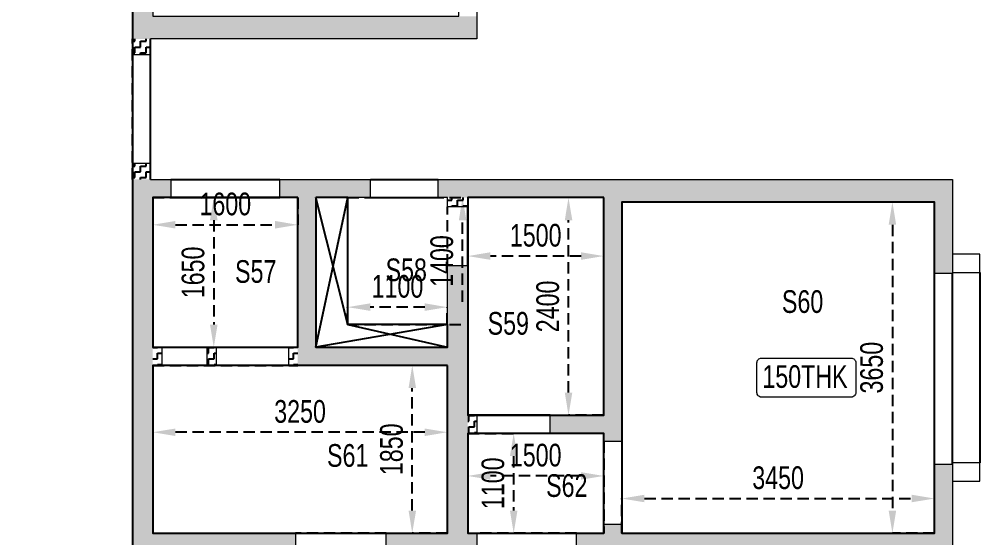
# Model space of a CAD drawing. Header units: millimetres. Extents: x 0 to 40011, y 16 to 56597.
# Drawn here: x 13475 to 24074, y 24590 to 30306 of the extents above; entities that cross this region are included whole.
import ezdxf

# ---------------------------------------------------------------- set-up
doc = ezdxf.new("R2010")
doc.units = ezdxf.units.MM
doc.linetypes.add('HIDDEN', pattern=[0.375, 0.25, -0.125])
for name, color, linetype in [('S-BEAM', 4, 'HIDDEN'), ('S-BEAM 1', 6, 'Continuous'), ('S-CUTOUT', 25, 'Continuous'), ('S-WALL HATCH', 251, 'Continuous')]:
    doc.layers.add(name, color=color, linetype=linetype)
for name, color, linetype, lineweight in [("S-BEAM NO'S", 2, 'Continuous', 20), ('S-GENERAL', 252, 'Continuous', 20), ('s-text', 20, 'Continuous', 13), ('S-WALL', 100, 'Continuous', 20)]:
    doc.layers.add(name, color=color, linetype=linetype, lineweight=lineweight)
doc.styles.add('Dim.s & Anno.(Misc.)', font='ARIALN.TTF')
doc.styles.add('SOBHA', font='swisscl.ttf')
doc.dimstyles.new('S-100-2', dxfattribs={"dimscale": 100, "dimtxt": 2.5, "dimasz": 2.5, "dimexe": 0, "dimexo": 0, "dimgap": 1, "dimtad": 1, "dimdec": 0, "dimzin": 0, "dimdsep": 46, "dimtxsty": 'SOBHA', "dimcen": 0.0895, "dimclrd": 8, "dimclre": 8, "dimclrt": 2, "dimadec": 0, "dimazin": 0, "dimtfac": 1, "dimtdec": 0, "dimtofl": 0, "dimtmove": 0, "dimatfit": 3, "dimfxl": 0.18, "dimtolj": 1, "dimtzin": 0, "dimlwd": -1, "dimlwe": -1, "dimarcsym": 1})
pattern_1 = [(0, (0, 0), (62.5, 62.5), [62.5, -62.5]), (90, (62.5, 0), (-62.5, 62.5), [62.5, -62.5])]

# ---------------------------------------------------------------- blocks, each defined once
blk = doc.blocks.new('WING 05 TYP WALLS')
at = {"layer": 'S-WALL HATCH', "ltscale": 7.5, "transparency": 33554687}
h = blk.add_hatch(color=251, dxfattribs=at)
h.dxf.hatch_style = 1
h.paths.add_polyline_path([(-595942, -61698), (-596732, -61698), (-596732, -61198), (-596932, -61198), (-596932, -61698), (-598307, -61698), (-598307, -60098), (-598307, -59898), (-598532, -59898), (-598532, -65823), (-598332, -65823), (-594732, -65823), (-594732, -65573), (-594932, -65573), (-598307, -65573), (-598307, -61923), (-595942, -61923)])
h = blk.add_hatch(dxfattribs=at)
h.set_pattern_fill('ZIGZAG', color=251, scale=500)
h.set_pattern_definition(pattern_1)
h.paths.add_polyline_path([(-598332, -65823), (-598532, -65823), (-598532, -65998), (-598332, -65998)])
h = blk.add_hatch(dxfattribs=at)
h.set_pattern_fill('ZIGZAG', color=251, scale=500)
h.set_pattern_definition(pattern_1)
h.paths.add_polyline_path([(-598332, -67198), (-598532, -67198), (-598532, -67373), (-598332, -67373)])
h = blk.add_hatch(color=251, dxfattribs=at)
h.dxf.hatch_style = 1
h.paths.add_polyline_path([(-596732, -71273), (-598307, -71273), (-598307, -69423), (-598307, -69223), (-598307, -67573), (-598107, -67573), (-598107, -67373), (-598332, -67373), (-598532, -67373), (-598532, -71498), (-596982, -71498), (-596982, -72998), (-596982, -73198), (-596732, -73198), (-596732, -72998)])
h = blk.add_hatch(color=251, dxfattribs=at)
h.dxf.hatch_style = 1
h.paths.add_polyline_path([(-594832, -68323), (-595057, -68323), (-595057, -69223), (-596507, -69223), (-596507, -67573), (-595907, -67573), (-595907, -67373), (-596907, -67373), (-596907, -67573), (-596707, -67573), (-596707, -69223), (-596707, -69423), (-595057, -69423), (-595057, -71273), (-595732, -71273), (-595732, -71498), (-594732, -71498), (-594732, -71273), (-594832, -71273), (-594832, -70173), (-594832, -69973)])
h = blk.add_hatch(color=251, dxfattribs=at)
h.dxf.hatch_style = 1
h.paths.add_polyline_path([(-593132, -67623), (-589682, -67623), (-589682, -68410), (-589482, -68410), (-589482, -67623), (-589482, -67373), (-593132, -67373), (-595157, -67373), (-595157, -67573), (-595057, -67573), (-594832, -67573), (-593332, -67573), (-593332, -69973), (-593922, -69973), (-593922, -70173), (-593332, -70173), (-593332, -70263), (-593132, -70263)])
h = blk.add_hatch(dxfattribs=at)
h.set_pattern_fill('ZIGZAG', color=251, scale=500)
h.set_pattern_definition(pattern_1)
h.paths.add_polyline_path([(-594832, -67573), (-595057, -67573), (-595057, -67673), (-594832, -67673)], flags=17)
h = blk.add_hatch(dxfattribs=at)
h.set_pattern_fill('ZIGZAG', color=251, scale=500)
h.set_pattern_definition(pattern_1)
h.paths.add_polyline_path([(-598207, -69223), (-598307, -69223), (-598307, -69423), (-598207, -69423)], flags=17)
h = blk.add_hatch(dxfattribs=at)
h.set_pattern_fill('ZIGZAG', color=251, scale=500)
h.set_pattern_definition(pattern_1)
h.paths.add_polyline_path([(-597607, -69223), (-597707, -69223), (-597707, -69423), (-597607, -69423)], flags=17)
h = blk.add_hatch(dxfattribs=at)
h.set_pattern_fill('ZIGZAG', color=251, scale=500)
h.set_pattern_definition(pattern_1)
h.paths.add_polyline_path([(-596707, -69223), (-596807, -69223), (-596807, -69423), (-596707, -69423)], flags=17)
h = blk.add_hatch(dxfattribs=at)
h.set_pattern_fill('ZIGZAG', color=251, scale=500)
h.set_pattern_definition(pattern_1)
h.paths.add_polyline_path([(-594732, -69973), (-594832, -69973), (-594832, -70173), (-594732, -70173)], flags=17)
h = blk.add_hatch(color=251, dxfattribs=at)
h.dxf.hatch_style = 1
h.paths.add_polyline_path([(-589482, -71273), (-589482, -70510), (-589682, -70510), (-589682, -71273), (-593132, -71273), (-593132, -71173), (-593332, -71173), (-593332, -71273), (-593632, -71273), (-593632, -71498), (-591132, -71498), (-590932, -71498), (-589482, -71498)])
at = {"layer": 'S-WALL'}
for p, q in [((-598332, -67198), (-598532, -67198)), ((-598532, -67198), (-598532, -67373)), ((-598332, -67373), (-598332, -67198)), ((-598532, -71498), (-598532, -67373)), ((-598332, -67373), (-598107, -67373)), ((-598107, -67373), (-598107, -67573)), ((-598107, -67573), (-598307, -67573)), ((-598307, -67573), (-598307, -69223)), ((-598307, -69223), (-598207, -69223)), ((-598207, -69223), (-598207, -69423)), ((-598207, -69423), (-598307, -69423)), ((-598307, -69423), (-598307, -71273)), ((-598307, -71273), (-596732, -71273))]:
    blk.add_line(p, q, dxfattribs=at)
for points in [[(-598207, -60098), (-598307, -60098), (-598307, -61698), (-596932, -61698), (-596932, -61198), (-596732, -61198), (-596732, -61698), (-595942, -61698), (-595942, -61923), (-598307, -61923), (-598307, -65573), (-594932, -65573), (-594932, -65398), (-594732, -65398), (-594732, -65573), (-594732, -65823), (-598332, -65823), (-598332, -65998), (-598532, -65998), (-598532, -65823), (-598532, -59898), (-598307, -59898), (-598207, -59898)], [(-595732, -71498), (-595732, -71273), (-595057, -71273), (-595057, -69423), (-596807, -69423), (-596807, -69223), (-596707, -69223), (-596707, -67573), (-596907, -67573), (-596907, -67373), (-595907, -67373), (-595907, -67573), (-596507, -67573), (-596507, -69223), (-595057, -69223), (-595057, -68323), (-594832, -68323), (-594832, -69973), (-594732, -69973), (-594732, -70173), (-594832, -70173), (-594832, -71273), (-594732, -71273), (-594732, -71498)], [(-593922, -70173), (-593922, -69973), (-593332, -69973), (-593332, -67573), (-594832, -67573), (-594832, -67673), (-595057, -67673), (-595057, -67573), (-595157, -67573), (-595157, -67373), (-593132, -67373), (-589482, -67373), (-589482, -67623), (-589482, -68410), (-589682, -68410), (-589682, -67623), (-593132, -67623), (-593132, -70263), (-593332, -70263), (-593332, -70173)], [(-597607, -69423), (-597707, -69423), (-597707, -69223), (-597607, -69223)], [(-593632, -71498), (-593632, -71273), (-593332, -71273), (-593332, -71173), (-593132, -71173), (-593132, -71273), (-589682, -71273), (-589682, -70510), (-589482, -70510), (-589482, -71273), (-589482, -71498), (-590932, -71498), (-590932, -71648), (-591132, -71648), (-591132, -71498)]]:
    blk.add_lwpolyline(points, close=True, dxfattribs=at)
blk.add_lwpolyline([(-596732, -71273), (-596732, -72998), (-596732, -72998), (-596732, -73198), (-597097, -73198), (-597097, -72998), (-596982, -72998), (-596982, -71498)], dxfattribs=at)
blk = doc.blocks.new('*D227')
at = {"layer": 'Defpoints', "color": 0, "linetype": 'Continuous', "ltscale": 500, "transparency": 16777216}
for p in [(14949, 28340), (16549, 28340), (16549, 28040)]:
    blk.add_point(p, dxfattribs=at)
at = {"layer": 'S-BEAM', "color": 8, "ltscale": 500, "transparency": 16777216}
for p, q in [((14949, 28340), (14949, 28040)), ((16549, 28340), (16549, 28040)), ((15199, 28040), (16299, 28040))]:
    blk.add_line(p, q, dxfattribs=at)
at = {"layer": 'S-BEAM', "color": 8, "linetype": 'Continuous', "ltscale": 500, "transparency": 16777216}
for points in [[(15199, 28082), (15199, 27999), (14949, 28040)], [(16299, 28082), (16299, 27999), (16549, 28040)]]:
    blk.add_solid(points, dxfattribs=at)
at = {"layer": 'S-BEAM', "color": 2, "linetype": 'Continuous', "ltscale": 500, "transparency": 16777216, "insert": (15749, 28268), "char_height": 250, "attachment_point": 5, "style": 'SOBHA'}
blk.add_mtext('\\A1;1600', dxfattribs=at)
blk = doc.blocks.new('*D228')
at = {"layer": 'Defpoints', "color": 0, "linetype": 'Continuous', "ltscale": 500, "transparency": 16777216}
for p in [(14949, 28340), (14949, 26690), (15622, 26690)]:
    blk.add_point(p, dxfattribs=at)
at = {"layer": 'S-BEAM', "color": 8, "ltscale": 500, "transparency": 16777216}
for p, q in [((14949, 28340), (15622, 28340)), ((15622, 28090), (15622, 26940)), ((14949, 26690), (15622, 26690))]:
    blk.add_line(p, q, dxfattribs=at)
at = {"layer": 'S-BEAM', "color": 8, "linetype": 'Continuous', "ltscale": 500, "transparency": 16777216}
for points in [[(15580, 28090), (15664, 28090), (15622, 28340)], [(15580, 26940), (15664, 26940), (15622, 26690)]]:
    blk.add_solid(points, dxfattribs=at)
at = {"layer": 'S-BEAM', "color": 2, "linetype": 'Continuous', "ltscale": 500, "transparency": 16777216, "insert": (15394, 27515), "char_height": 250, "attachment_point": 5, "rotation": 90, "style": 'SOBHA'}
blk.add_mtext('\\A1;1650', dxfattribs=at)
blk = doc.blocks.new('*D229')
at = {"layer": 'Defpoints', "color": 0, "linetype": 'Continuous', "ltscale": 500, "transparency": 16777216}
for p in [(17099, 27132), (17099, 26940), (18199, 26940)]:
    blk.add_point(p, dxfattribs=at)
at = {"layer": 'S-BEAM', "color": 8, "ltscale": 500, "transparency": 16777216}
for p, q in [((17099, 26940), (17099, 27132)), ((17949, 27132), (17349, 27132)), ((18199, 26940), (18199, 27132))]:
    blk.add_line(p, q, dxfattribs=at)
at = {"layer": 'S-BEAM', "color": 8, "linetype": 'Continuous', "ltscale": 500, "transparency": 16777216}
for points in [[(17349, 27174), (17349, 27091), (17099, 27132)], [(17949, 27174), (17949, 27091), (18199, 27132)]]:
    blk.add_solid(points, dxfattribs=at)
at = {"layer": 'S-BEAM', "color": 2, "linetype": 'Continuous', "ltscale": 500, "transparency": 16777216, "insert": (17649, 27360), "char_height": 250, "attachment_point": 5, "style": 'SOBHA'}
blk.add_mtext('\\A1;1100', dxfattribs=at)
blk = doc.blocks.new('*D230')
at = {"layer": 'Defpoints', "color": 0, "linetype": 'Continuous', "ltscale": 500, "transparency": 16777216}
for p in [(17099, 28340), (18367, 28340), (17099, 26940)]:
    blk.add_point(p, dxfattribs=at)
at = {"layer": 'S-BEAM', "color": 8, "ltscale": 500, "transparency": 16777216}
for p, q in [((17099, 28340), (18367, 28340)), ((18367, 27190), (18367, 28090)), ((17099, 26940), (18367, 26940))]:
    blk.add_line(p, q, dxfattribs=at)
at = {"layer": 'S-BEAM', "color": 8, "linetype": 'Continuous', "ltscale": 500, "transparency": 16777216}
for points in [[(18326, 28090), (18409, 28090), (18367, 28340)], [(18326, 27190), (18409, 27190), (18367, 26940)]]:
    blk.add_solid(points, dxfattribs=at)
at = {"layer": 'S-BEAM', "color": 2, "linetype": 'Continuous', "ltscale": 500, "transparency": 16777216, "insert": (18139, 27640), "char_height": 250, "attachment_point": 5, "rotation": 90, "style": 'SOBHA'}
blk.add_mtext('\\A1;1400', dxfattribs=at)
blk = doc.blocks.new('*D231')
at = {"layer": 'Defpoints', "color": 0, "linetype": 'Continuous', "ltscale": 500, "transparency": 16777216}
for p in [(18424, 28340), (19924, 28340), (18424, 27695)]:
    blk.add_point(p, dxfattribs=at)
at = {"layer": 'S-BEAM', "color": 8, "ltscale": 500, "transparency": 16777216}
for p, q in [((18424, 28340), (18424, 27695)), ((19924, 28340), (19924, 27695)), ((19674, 27695), (18674, 27695))]:
    blk.add_line(p, q, dxfattribs=at)
at = {"layer": 'S-BEAM', "color": 8, "linetype": 'Continuous', "ltscale": 500, "transparency": 16777216}
for points in [[(18674, 27737), (18674, 27654), (18424, 27695)], [(19674, 27737), (19674, 27654), (19924, 27695)]]:
    blk.add_solid(points, dxfattribs=at)
at = {"layer": 'S-BEAM', "color": 2, "linetype": 'Continuous', "ltscale": 500, "transparency": 16777216, "insert": (19174, 27923), "char_height": 250, "attachment_point": 5, "style": 'SOBHA'}
blk.add_mtext('\\A1;1500', dxfattribs=at)
blk = doc.blocks.new('*D232')
at = {"layer": 'Defpoints', "color": 0, "linetype": 'Continuous', "ltscale": 500, "transparency": 16777216}
for p in [(19536, 28340), (19924, 28340), (19924, 25940)]:
    blk.add_point(p, dxfattribs=at)
at = {"layer": 'S-BEAM', "color": 8, "ltscale": 500, "transparency": 16777216}
for p, q in [((19924, 28340), (19536, 28340)), ((19536, 26190), (19536, 28090)), ((19924, 25940), (19536, 25940))]:
    blk.add_line(p, q, dxfattribs=at)
at = {"layer": 'S-BEAM', "color": 8, "linetype": 'Continuous', "ltscale": 500, "transparency": 16777216}
for points in [[(19495, 28090), (19578, 28090), (19536, 28340)], [(19495, 26190), (19578, 26190), (19536, 25940)]]:
    blk.add_solid(points, dxfattribs=at)
at = {"layer": 'S-BEAM', "color": 2, "linetype": 'Continuous', "ltscale": 500, "transparency": 16777216, "insert": (19308, 27140), "char_height": 250, "attachment_point": 5, "rotation": 90, "style": 'SOBHA'}
blk.add_mtext('\\A1;2400', dxfattribs=at)
blk = doc.blocks.new('*D233')
at = {"layer": 'Defpoints', "color": 0, "linetype": 'Continuous', "ltscale": 500, "transparency": 16777216}
for p in [(23574, 25022), (20124, 24640), (23574, 24640)]:
    blk.add_point(p, dxfattribs=at)
at = {"layer": 'S-BEAM', "color": 8, "ltscale": 500, "transparency": 16777216}
for p, q in [((20124, 24640), (20124, 25022)), ((20374, 25022), (23324, 25022)), ((23574, 24640), (23574, 25022))]:
    blk.add_line(p, q, dxfattribs=at)
at = {"layer": 'S-BEAM', "color": 8, "linetype": 'Continuous', "ltscale": 500, "transparency": 16777216}
for points in [[(20374, 25064), (20374, 24981), (20124, 25022)], [(23324, 25064), (23324, 24981), (23574, 25022)]]:
    blk.add_solid(points, dxfattribs=at)
at = {"layer": 'S-BEAM', "color": 2, "linetype": 'Continuous', "ltscale": 500, "transparency": 16777216, "insert": (21849, 25250), "char_height": 250, "attachment_point": 5, "style": 'SOBHA'}
blk.add_mtext('\\A1;3450', dxfattribs=at)
blk = doc.blocks.new('*D234')
at = {"layer": 'Defpoints', "color": 0, "linetype": 'Continuous', "ltscale": 500, "transparency": 16777216}
for p in [(23574, 28290), (23110, 24640), (23574, 24640)]:
    blk.add_point(p, dxfattribs=at)
at = {"layer": 'S-BEAM', "color": 8, "ltscale": 500, "transparency": 16777216}
for p, q in [((23574, 28290), (23110, 28290)), ((23110, 28040), (23110, 24890)), ((23574, 24640), (23110, 24640))]:
    blk.add_line(p, q, dxfattribs=at)
at = {"layer": 'S-BEAM', "color": 8, "linetype": 'Continuous', "ltscale": 500, "transparency": 16777216}
for points in [[(23069, 28040), (23152, 28040), (23110, 28290)], [(23069, 24890), (23152, 24890), (23110, 24640)]]:
    blk.add_solid(points, dxfattribs=at)
at = {"layer": 'S-BEAM', "color": 2, "linetype": 'Continuous', "ltscale": 500, "transparency": 16777216, "insert": (22882, 26465), "char_height": 250, "attachment_point": 5, "rotation": 90, "style": 'SOBHA'}
blk.add_mtext('\\A1;3650', dxfattribs=at)
blk = doc.blocks.new('*D235')
at = {"layer": 'Defpoints', "color": 0, "linetype": 'Continuous', "ltscale": 500, "transparency": 16777216}
for p in [(14949, 26490), (18199, 26490), (14949, 25753)]:
    blk.add_point(p, dxfattribs=at)
at = {"layer": 'S-BEAM', "color": 8, "ltscale": 500, "transparency": 16777216}
for p, q in [((14949, 26490), (14949, 25753)), ((18199, 26490), (18199, 25753)), ((17949, 25753), (15199, 25753))]:
    blk.add_line(p, q, dxfattribs=at)
at = {"layer": 'S-BEAM', "color": 8, "linetype": 'Continuous', "ltscale": 500, "transparency": 16777216}
for points in [[(15199, 25794), (15199, 25711), (14949, 25753)], [(17949, 25794), (17949, 25711), (18199, 25753)]]:
    blk.add_solid(points, dxfattribs=at)
at = {"layer": 'S-BEAM', "color": 2, "linetype": 'Continuous', "ltscale": 500, "transparency": 16777216, "insert": (16574, 25981), "char_height": 250, "attachment_point": 5, "style": 'SOBHA'}
blk.add_mtext('\\A1;3250', dxfattribs=at)
blk = doc.blocks.new('*D236')
at = {"layer": 'Defpoints', "color": 0, "linetype": 'Continuous', "ltscale": 500, "transparency": 16777216}
for p in [(17812, 26490), (18199, 26490), (18199, 24640)]:
    blk.add_point(p, dxfattribs=at)
at = {"layer": 'S-BEAM', "color": 8, "ltscale": 500, "transparency": 16777216}
for p, q in [((18199, 26490), (17812, 26490)), ((17812, 24890), (17812, 26240)), ((18199, 24640), (17812, 24640))]:
    blk.add_line(p, q, dxfattribs=at)
at = {"layer": 'S-BEAM', "color": 8, "linetype": 'Continuous', "ltscale": 500, "transparency": 16777216}
for points in [[(17771, 26240), (17854, 26240), (17812, 26490)], [(17771, 24890), (17854, 24890), (17812, 24640)]]:
    blk.add_solid(points, dxfattribs=at)
at = {"layer": 'S-BEAM', "color": 2, "linetype": 'Continuous', "ltscale": 500, "transparency": 16777216, "insert": (17584, 25565), "char_height": 250, "attachment_point": 5, "rotation": 90, "style": 'SOBHA'}
blk.add_mtext('\\A1;1850', dxfattribs=at)
blk = doc.blocks.new('*D237')
at = {"layer": 'Defpoints', "color": 0, "linetype": 'Continuous', "ltscale": 500, "transparency": 16777216}
for p in [(18424, 25740), (18424, 24640), (18931, 24640)]:
    blk.add_point(p, dxfattribs=at)
at = {"layer": 'S-BEAM', "color": 8, "ltscale": 500, "transparency": 16777216}
for p, q in [((18424, 25740), (18931, 25740)), ((18931, 25490), (18931, 24890)), ((18424, 24640), (18931, 24640))]:
    blk.add_line(p, q, dxfattribs=at)
at = {"layer": 'S-BEAM', "color": 8, "linetype": 'Continuous', "ltscale": 500, "transparency": 16777216}
for points in [[(18890, 25490), (18973, 25490), (18931, 25740)], [(18890, 24890), (18973, 24890), (18931, 24640)]]:
    blk.add_solid(points, dxfattribs=at)
at = {"layer": 'S-BEAM', "color": 2, "linetype": 'Continuous', "ltscale": 500, "transparency": 16777216, "insert": (18703, 25190), "char_height": 250, "attachment_point": 5, "rotation": 90, "style": 'SOBHA'}
blk.add_mtext('\\A1;1100', dxfattribs=at)
blk = doc.blocks.new('*D238')
at = {"layer": 'Defpoints', "color": 0, "linetype": 'Continuous', "ltscale": 500, "transparency": 16777216}
for p in [(18424, 25740), (19924, 25740), (18424, 25271)]:
    blk.add_point(p, dxfattribs=at)
at = {"layer": 'S-BEAM', "color": 8, "ltscale": 500, "transparency": 16777216}
for p, q in [((18424, 25740), (18424, 25271)), ((19924, 25740), (19924, 25271)), ((19674, 25271), (18674, 25271))]:
    blk.add_line(p, q, dxfattribs=at)
at = {"layer": 'S-BEAM', "color": 8, "linetype": 'Continuous', "ltscale": 500, "transparency": 16777216}
for points in [[(18674, 25313), (18674, 25230), (18424, 25271)], [(19674, 25313), (19674, 25230), (19924, 25271)]]:
    blk.add_solid(points, dxfattribs=at)
at = {"layer": 'S-BEAM', "color": 2, "linetype": 'Continuous', "ltscale": 500, "transparency": 16777216, "insert": (19174, 25499), "char_height": 250, "attachment_point": 5, "style": 'SOBHA'}
blk.add_mtext('\\A1;1500', dxfattribs=at)

msp = doc.modelspace()

# ---------------------------------------------------------------- linework, layer by layer
at = {"layer": 'S-BEAM', "ltscale": 500}
for p, q in [((14724.4, 28539.6), (14724.4, 30089.6)), ((17349.4, 28339.6), (18099.4, 28339.6)), ((18199.4, 27589.6), (18199.4, 28239.6)), ((14949.4, 26489.6), (16549.4, 26489.6)), ((19334.4, 25739.6), (18424.4, 25739.6)), ((19924.4, 25649.6), (19924.4, 24639.6)), ((20124.4, 25649.6), (20124.4, 24639.6)), ((17524.4, 24639.6), (16524.4, 24639.6)), ((19624.4, 24639.6), (18524.4, 24639.6))]:
    msp.add_line(p, q, dxfattribs=at)
at = {"layer": 'S-BEAM', "color": 41, "linetype": 'Continuous', "ltscale": 500, "true_color": 0xf4ee51}
msp.add_lwpolyline([(13224.4, 16714.6), (13224.4, 39314.6), (12924.4, 39314.6), (12924.4, 44214.6), (13224.4, 44214.6), (13224.4, 48889.6), (16324.4, 48889.6), (16324.4, 47389.6), (14724.4, 47389.6), (14724.4, 37514.6), (16274.4, 37514.6), (16274.4, 36014.6), (14724.4, 36014.6), (14724.4, 24414.6)], dxfattribs=at)
for points in [[(16549.4, 28339.6), (16349.4, 28339.6), (15149.4, 28339.6), (14949.4, 28339.6), (14949.4, 26689.6), (15049.4, 26689.6), (16549.4, 26689.6)], [(19924.4, 28339.6), (18424.4, 28339.6), (18424.4, 28239.6), (18424.4, 27589.6), (18424.4, 25939.6), (18524.4, 25939.6), (19334.4, 25939.6), (19924.4, 25939.6)], [(23574.4, 27502.1), (23574.4, 28289.6), (20124.4, 28289.6), (20124.4, 25649.6), (20124.4, 24639.6), (23574.4, 24639.6), (23574.4, 25402.1)], [(18199.4, 26489.6), (16449.4, 26489.6), (14949.4, 26489.6), (14949.4, 24639.6), (16524.4, 24639.6), (17524.4, 24639.6), (18199.4, 24639.6)], [(19924.4, 25649.6), (19924.4, 25739.6), (19334.4, 25739.6), (18424.4, 25739.6), (18424.4, 24639.6), (18524.4, 24639.6), (19624.4, 24639.6), (19924.4, 24639.6), (19924.4, 24739.6)]]:
    msp.add_lwpolyline(points, close=True, dxfattribs=at)
at = {"layer": 'S-BEAM 1', "color": 1}
for p, q in [((14924.4, 28539.6), (14924.4, 30089.6)), ((15149.4, 28539.6), (16349.4, 28539.6)), ((17349.4, 28539.6), (18099.4, 28539.6)), ((15149.4, 28339.6), (16349.4, 28339.6)), ((18424.4, 27589.6), (18424.4, 28239.6)), ((23574.4, 25402.1), (23574.4, 27502.1)), ((23774.4, 25402.1), (23774.4, 27502.1)), ((24074.4, 27514.6), (24074.4, 25414.6)), ((14949.4, 26689.6), (16549.4, 26689.6)), ((19334.4, 25939.6), (18424.4, 25939.6))]:
    msp.add_line(p, q, dxfattribs=at)
msp.add_lwpolyline([(16749.4, 28339.6), (16749.4, 26689.6), (18199.4, 26689.6), (18199.4, 26939.6), (17099.4, 26939.6), (17099.4, 28339.6)], close=True, dxfattribs=at)
at = {"layer": 'S-CUTOUT', "color": 35}
for p, q in [((16749.4, 26689.6), (17099.4, 28339.6)), ((17099.4, 26939.6), (16749.4, 28339.6)), ((18199.4, 26939.6), (16749.4, 26689.6)), ((17099.4, 26939.6), (18199.4, 26689.6))]:
    msp.add_line(p, q, dxfattribs=at)
at = {"layer": 'S-GENERAL', "color": 160}
msp.add_lwpolyline([(21665.2, 26569.3), (22655.8, 26569.3, -0.4142136), (22705.8, 26519.3), (22705.8, 26190.5, -0.4142136), (22655.8, 26140.5), (21665.2, 26140.5, -0.4142136), (21615.2, 26190.5), (21615.2, 26519.3, -0.4142136)], format="xyb", close=True, dxfattribs=at)
at = {"layer": 'S-WALL'}
for points in [[(23774.4, 27514.6), (24074.4, 27514.6), (24074.4, 27714.6), (23774.4, 27714.6)], [(23774.4, 25214.6), (24074.4, 25214.6), (24074.4, 25414.6), (23774.4, 25414.6)]]:
    msp.add_lwpolyline(points, close=True, dxfattribs=at)

# ---------------------------------------------------------------- block references
at = {"layer": 'S-BEAM 1', "color": 1}
msp.add_blockref('WING 05 TYP WALLS', (613256.3, 95912.5), dxfattribs=at)

# ---------------------------------------------------------------- texts
at = {"layer": "S-BEAM NO'S", "color": 3, "linetype": 'Continuous', "style": 'SOBHA'}
for s, p in [('S58', (17517.8, 27418.6, 0)), ('S57', (15856.8, 27400.1, 0)), ('S60', (21891.3, 27068.6, 0)), ('S59', (18643.8, 26828.6, 0)), ('S61', (16871.8, 25372.1, 0)), ('S62', (19289.3, 25040.1, 0))]:
    msp.add_text(s, height=250, dxfattribs=at).set_placement(p)
at = {"layer": 's-text', "color": 2, "insert": (21675.6, 26492.3, -416), "char_height": 250, "width": 3976.363, "attachment_point": 1, "style": 'Dim.s & Anno.(Misc.)'}
msp.add_mtext('{\\fSwis721 LtCn BT|b0|i0|c0|p34;150THK }', dxfattribs=at)

# ---------------------------------------------------------------- dimensions: what is measured, and where the dimension line sits
at = {"layer": 'S-BEAM', "color": 41, "linetype": 'Continuous', "ltscale": 500, "true_color": 0xf4ee51}
for base, p1, p2, picture, middle in [((16549.4, 28040.3), (14949.4, 28339.6), (16549.4, 28339.6), '*D227', (15749.4, 28268.3)), ((18424.4, 27695.3), (19924.4, 28339.6), (18424.4, 28339.6), '*D231', (19174.4, 27923.3)), ((17099.4, 27132.3), (18199.4, 26939.6), (17099.4, 26939.6), '*D229', (17649.4, 27360.3)), ((14949.4, 25752.8), (18199.4, 26489.6), (14949.4, 26489.6), '*D235', (16574.4, 25981)), ((18424.4, 25271.3), (19924.4, 25739.6), (18424.4, 25739.6), '*D238', (19174.4, 25499.3)), ((23574.4, 25022.3), (20124.4, 24639.6), (23574.4, 24639.6), '*D233', (21849.4, 25250.5))]:
    dim = msp.add_linear_dim(base=base, p1=p1, p2=p2, dimstyle='S-100-2', dxfattribs=at)
    dim.commit()
    dim.dimension.update_dxf_attribs({"geometry": picture, "text_midpoint": middle})
dim = msp.add_aligned_dim(p1=(14949.4, 28339.6), p2=(14949.4, 26689.6), distance=672.5, dimstyle='S-100-2', dxfattribs=at)
dim.commit()
dim.dimension.update_dxf_attribs({"geometry": '*D228', "text_midpoint": (15393.9, 27514.6)})
for base, p1, p2, picture, middle in [((18367.4, 28339.6), (17099.4, 26939.6), (17099.4, 28339.6), '*D230', (18139.4, 27639.6)), ((19536.4, 28339.6), (19924.4, 25939.6), (19924.4, 28339.6), '*D232', (19308.4, 27139.6)), ((23110.4, 24639.6), (23574.4, 28289.6), (23574.4, 24639.6), '*D234', (22882.2, 26464.6)), ((17812.4, 26489.6), (18199.4, 24639.6), (18199.4, 26489.6), '*D236', (17584.4, 25564.6)), ((18931.4, 24639.6), (18424.4, 25739.6), (18424.4, 24639.6), '*D237', (18703.4, 25189.6))]:
    dim = msp.add_linear_dim(base=base, p1=p1, p2=p2, angle=90, dimstyle='S-100-2', dxfattribs=at)
    dim.commit()
    dim.dimension.update_dxf_attribs({"geometry": picture, "text_midpoint": middle})

doc.saveas('drawing.dxf')
